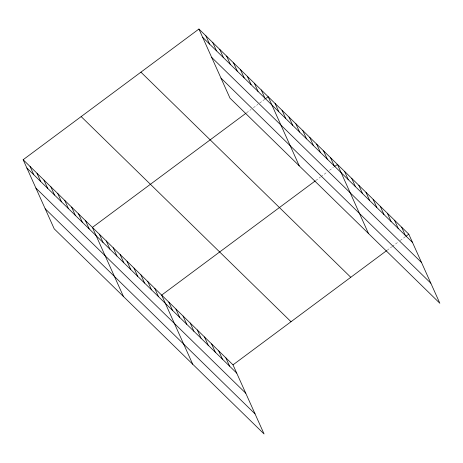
<?xml version="1.0" encoding="UTF-8"?>
<svg xmlns="http://www.w3.org/2000/svg" width="463" height="463" viewBox="0 0 463 463"><rect width="100%" height="100%" fill="white"/><g stroke="black" fill="none" stroke-linecap="round" stroke-linejoin="round"><path stroke-width="0.35" stroke-dasharray="2.31 1.74" d="M246.571 112.793L251.12 109.413M253.394 107.717L257.943 104.337M259.65 103.07L264.772 99.261M315.824 180.483L320.373 177.103M320.946 176.681L327.202 172.028M329.477 170.338L333.453 167.38M387.178 250.228L391.727 246.848M392.294 246.426L398.55 241.773M400.258 240.505L405.374 236.697"/><path stroke-width="0.69" d="M23.15 159.723L233.011 364.856L264.072 433.97L54.212 228.838L23.15 159.723L198.928 29.03L408.788 234.162L439.85 303.277L229.989 98.144L198.928 29.03M246.003 113.215L92.403 227.414L123.465 296.528M265.34 98.839L268.181 96.726L299.243 165.841M315.257 180.906L161.656 295.11L192.718 364.225M334.593 166.53L337.434 164.417L368.496 233.531M233.011 364.856L386.611 250.651M405.947 236.275L408.788 234.162M202.649 37.312L412.51 242.438M211.672 57.389L421.533 262.515M220.967 78.073L430.827 283.2M140.92 72.159L350.78 277.291M81.158 116.595L291.019 321.727M26.871 168.005L236.732 373.132M35.894 188.076L245.755 393.209M45.189 208.761L255.049 413.893M401.652 227.188L405.374 235.464M394.517 220.214L398.238 228.49M387.381 213.24L391.102 221.517M380.25 206.266L383.966 214.543M373.114 199.293L376.836 207.569M365.978 192.313L369.7 200.595M358.842 185.339L362.564 193.621M351.706 178.365L355.428 186.647M344.57 171.391L348.292 179.673M330.513 157.646L334.234 165.928M323.585 150.88L327.306 159.156M316.657 144.109L320.379 152.391M309.735 137.343L313.457 145.619M302.808 130.572L306.529 138.848M295.886 123.8L299.607 132.082M288.958 117.035L292.68 125.311M282.031 110.263L285.752 118.545M275.109 103.492L278.83 111.774M261.259 89.955L264.975 98.237M254.332 83.19L258.053 91.466M247.404 76.418L251.125 84.694M240.482 69.647L244.204 77.929M233.555 62.881L237.276 71.157M226.633 56.11L230.348 64.386M219.705 49.338L223.426 57.62M212.777 42.573L216.499 50.849M205.856 35.801L209.577 44.083M225.875 357.882L229.596 366.158M218.739 350.902L222.46 359.184M211.603 343.928L215.324 352.21M204.472 336.954L208.188 345.236M197.336 329.98L201.058 338.262M190.2 323.006L193.922 331.288M183.064 316.032L186.786 324.314M175.928 309.058L179.65 317.334M168.792 302.084L172.514 310.36M154.735 288.339L158.456 296.621M147.807 281.573L151.528 289.85M140.879 274.802L144.601 283.078M133.957 268.031L137.679 276.313M127.03 261.265L130.751 269.541M120.108 254.494L123.824 262.77M113.18 247.722L116.902 256.004M106.253 240.957L109.974 249.233M99.331 234.185L103.052 242.467M85.481 220.648L89.197 228.925M78.554 213.877L82.275 222.159M71.626 207.111L75.347 215.388M64.704 200.34L68.426 208.616M57.777 193.569L61.498 201.851M50.849 186.803L54.57 195.079M43.927 180.032L47.648 188.314M36.999 173.26L40.721 181.542M30.078 166.495L33.793 174.771"/></g></svg>
